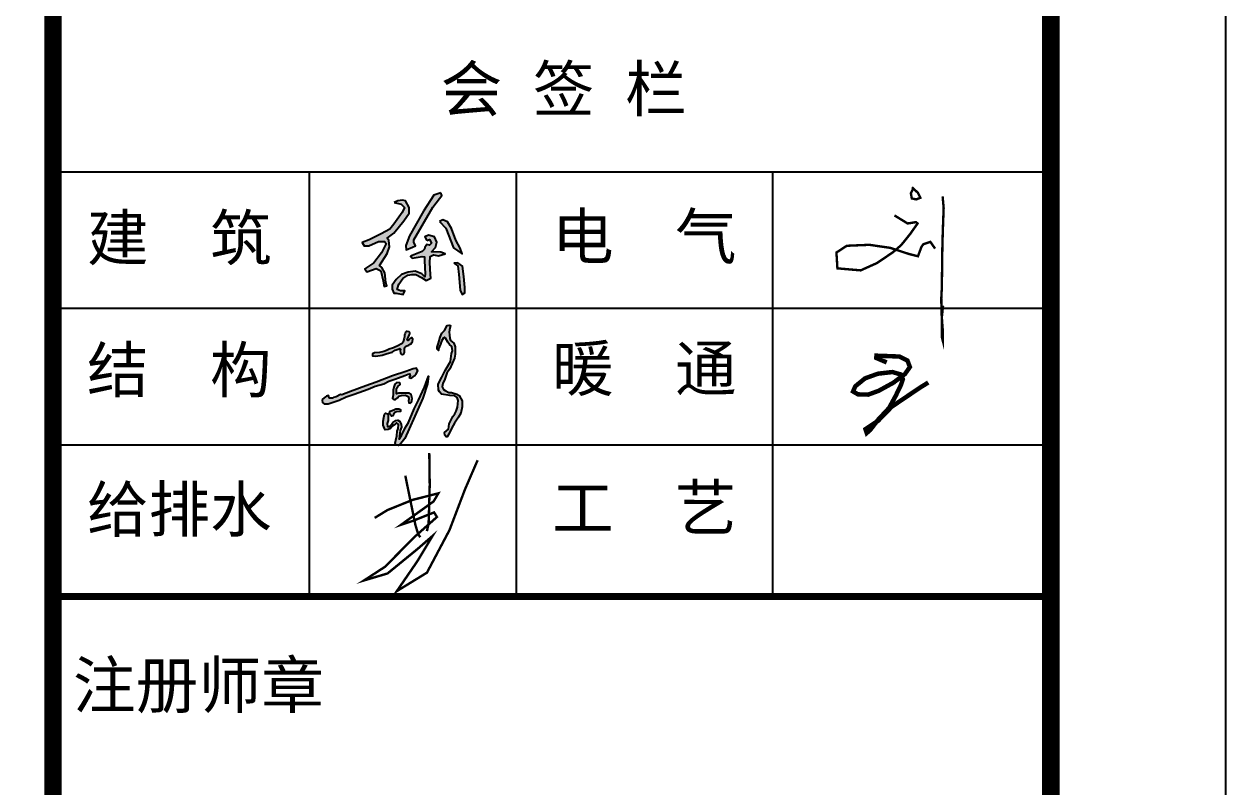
# Model space of a CAD drawing. Extents: x 69728788 to 150676229, y 20164216 to 43663798.
# Drawn here: x 75354025 to 75367757, y 20320604 to 20329323 of the extents above; entities that cross this region are included whole.
import ezdxf

# ---------------------------------------------------------------- set-up
doc = ezdxf.new("R2010")
doc.units = 0
doc.header["$LTSCALE"] = 1000
doc.header["$MEASUREMENT"] = 0
doc.layers.get('0').update_dxf_attribs({"linetype": 'CONTINUOUS'})
for name, color, linetype in [('PUB_TEXT', 7, 'CONTINUOUS'), ('PUB_TITLE', 4, 'CONTINUOUS'), ('图框', 253, 'CONTINUOUS')]:
    doc.layers.add(name, color=color, linetype=linetype)
doc.styles.add('STYLE-黑体', font='simhei.ttf')
doc.styles.add('黑体', font='simhei.ttf', dxfattribs={"width": 0.6, "height": 4.3})

msp = doc.modelspace()

# ---------------------------------------------------------------- hatches: boundary and pattern name
h = msp.add_hatch(color=256)
h.paths.add_polyline_path([(75358935, 20326591), (75358983, 20326558), (75358991, 20326461), (75359007, 20326281), (75359030, 20326232), (75359062, 20326250), (75359062, 20326311), (75359049, 20326438), (75359033, 20326555), (75358981, 20326596)])
h.paths.add_polyline_path([(75358773, 20327067), (75358843, 20326991), (75358933, 20326766), (75359029, 20326697), (75359006, 20326761), (75358957, 20326855), (75358908, 20326985), (75358863, 20327063), (75358808, 20327084)])
h.paths.add_polyline_path([(75358627, 20326851), (75358659, 20326860), (75358680, 20326817), (75358656, 20326797), (75358626, 20326802), (75358605, 20326770), (75358599, 20326749), (75358572, 20326723), (75358461, 20326678), (75358439, 20326667), (75358459, 20326646), (75358573, 20326667), (75358602, 20326661), (75358600, 20326619), (75358607, 20326465), (75358606, 20326433), (75358569, 20326470), (75358495, 20326499), (75358414, 20326489), (75358337, 20326461), (75358275, 20326402), (75358230, 20326340), (75358232, 20326295), (75358251, 20326246), (75358276, 20326246), (75358355, 20326233), (75358376, 20326275), (75358326, 20326275), (75358287, 20326291), (75358306, 20326351), (75358352, 20326416), (75358410, 20326452), (75358457, 20326460), (75358503, 20326462), (75358566, 20326426), (75358620, 20326394), (75358673, 20326417), (75358669, 20326459), (75358661, 20326596), (75358666, 20326668), (75358702, 20326685), (75358762, 20326673), (75358838, 20326697), (75358786, 20326716), (75358682, 20326720), (75358725, 20326770), (75358743, 20326830), (75358716, 20326893), (75358647, 20326910), (75358605, 20326890)])
h.paths.add_polyline_path([(75358787, 20327396), (75358706, 20327367), (75358589, 20327184), (75358428, 20326902), (75358387, 20326793), (75358391, 20326743), (75358463, 20326773), (75358498, 20326788), (75358479, 20326832), (75358478, 20326856), (75358694, 20327229), (75358771, 20327329), (75358799, 20327362)])
h.paths.add_polyline_path([(75358253, 20327282), (75358334, 20327266), (75358371, 20327227), (75358347, 20327170), (75358250, 20327037), (75358206, 20326978), (75358107, 20326925), (75357969, 20326857), (75357889, 20326826), (75357910, 20326787), (75357965, 20326787), (75358073, 20326839), (75358143, 20326839), (75358163, 20326814), (75358108, 20326710), (75358023, 20326594), (75357917, 20326525), (75357942, 20326491), (75358049, 20326529), (75358101, 20326504), (75358127, 20326389), (75358138, 20326323), (75358170, 20326331), (75358159, 20326370), (75358149, 20326480), (75358113, 20326539), (75358085, 20326564), (75358173, 20326700), (75358199, 20326777), (75358193, 20326849), (75358174, 20326875), (75358249, 20326932), (75358364, 20327074), (75358424, 20327161), (75358424, 20327226), (75358385, 20327302), (75358349, 20327310), (75358294, 20327303)])
msp.add_hatch(color=256).paths.add_polyline_path([(75358817, 20325146), (75358801, 20325177), (75358811, 20325214), (75358831, 20325266), (75358856, 20325333), (75358891, 20325383), (75358943, 20325504), (75358951, 20325551), (75358952, 20325590), (75358950, 20325633), (75358934, 20325675), (75358897, 20325707), (75358891, 20325729), (75358886, 20325772), (75358883, 20325803), (75358887, 20325830), (75358896, 20325879), (75358882, 20325883), (75358858, 20325878), (75358828, 20325820), (75358800, 20325789), (75358778, 20325744), (75358762, 20325677), (75358746, 20325631), (75358746, 20325607), (75358759, 20325593), (75358762, 20325613), (75358783, 20325666), (75358796, 20325700), (75358816, 20325738), (75358828, 20325744), (75358841, 20325733), (75358868, 20325686), (75358885, 20325661), (75358914, 20325638), (75358921, 20325589), (75358908, 20325558), (75358897, 20325466), (75358836, 20325364), (75358798, 20325288), (75358755, 20325208), (75358762, 20325137), (75358773, 20325120), (75358795, 20325093), (75358889, 20325076), (75358946, 20325073), (75358972, 20325054), (75358984, 20325021), (75358979, 20324945), (75358963, 20324898), (75358948, 20324867), (75358925, 20324836), (75358883, 20324755), (75358873, 20324692), (75358827, 20324656), (75358833, 20324626), (75358847, 20324606), (75358861, 20324606), (75358877, 20324635), (75358912, 20324709), (75358945, 20324762), (75358989, 20324830), (75359016, 20324875), (75359030, 20324948), (75359030, 20325016), (75358996, 20325077), (75358968, 20325095), (75358909, 20325111), (75358879, 20325113), (75358837, 20325134)])
h = msp.add_hatch(color=256)
h.paths.add_polyline_path([(75357707, 20325061), (75357798, 20325093), (75357957, 20325150), (75358038, 20325186), (75358137, 20325212), (75358193, 20325242), (75358261, 20325265), (75358303, 20325280), (75358377, 20325307), (75358413, 20325321), (75358433, 20325325), (75358436, 20325303), (75358427, 20325282), (75358445, 20325277), (75358456, 20325281), (75358487, 20325303), (75358504, 20325326), (75358523, 20325359), (75358507, 20325389), (75358470, 20325383), (75358388, 20325354), (75358234, 20325302), (75358047, 20325232), (75357929, 20325187), (75357756, 20325123), (75357656, 20325087), (75357642, 20325090), (75357593, 20325063), (75357560, 20325055), (75357552, 20325049), (75357513, 20325049), (75357509, 20325067), (75357502, 20325079), (75357481, 20325072), (75357470, 20325062), (75357436, 20325035), (75357431, 20325019), (75357436, 20324997), (75357455, 20324984), (75357500, 20324984), (75357624, 20325025)])
h.paths.add_polyline_path([(75358382, 20325639), (75358398, 20325647), (75358421, 20325654), (75358438, 20325665), (75358451, 20325673), (75358456, 20325685), (75358465, 20325696), (75358467, 20325720), (75358453, 20325740), (75358439, 20325733), (75358425, 20325717), (75358410, 20325708), (75358402, 20325725), (75358409, 20325735), (75358417, 20325750), (75358426, 20325767), (75358432, 20325782), (75358432, 20325797), (75358427, 20325807), (75358404, 20325810), (75358389, 20325808), (75358384, 20325800), (75358379, 20325786), (75358373, 20325772), (75358371, 20325750), (75358368, 20325733), (75358361, 20325706), (75358357, 20325687), (75358346, 20325671), (75358330, 20325666), (75358305, 20325648), (75358248, 20325624), (75358198, 20325606), (75358167, 20325592), (75358136, 20325580), (75358085, 20325568), (75358028, 20325564), (75358005, 20325555), (75358008, 20325531), (75358044, 20325527), (75358116, 20325539), (75358173, 20325558), (75358231, 20325575), (75358266, 20325595), (75358301, 20325608), (75358319, 20325615), (75358326, 20325608), (75358324, 20325590), (75358328, 20325567), (75358338, 20325551), (75358350, 20325548), (75358366, 20325555), (75358372, 20325569), (75358372, 20325597), (75358372, 20325622)])
h.paths.add_polyline_path([(75358282, 20325097), (75358281, 20325123), (75358280, 20325157), (75358295, 20325179), (75358321, 20325205), (75358317, 20325223), (75358285, 20325228), (75358263, 20325209), (75358250, 20325172), (75358241, 20325140), (75358243, 20325090), (75358240, 20325064), (75358236, 20325044), (75358250, 20325034), (75358269, 20325034), (75358292, 20325052), (75358309, 20325071), (75358339, 20325078), (75358382, 20325080), (75358397, 20325075), (75358415, 20325065), (75358423, 20325042), (75358417, 20325017), (75358423, 20324993), (75358436, 20324991), (75358452, 20325001), (75358459, 20325043), (75358449, 20325089), (75358420, 20325106), (75358370, 20325105), (75358309, 20325103)], flags=17)
h.paths.add_polyline_path([(75358262, 20324885), (75358281, 20324891), (75358326, 20324896), (75358327, 20324919), (75358308, 20324925), (75358272, 20324925), (75358257, 20324919), (75358231, 20324906), (75358209, 20324899), (75358202, 20324881), (75358210, 20324856), (75358222, 20324843), (75358240, 20324844), (75358245, 20324859)], flags=17)
h.paths.add_polyline_path([(75358173, 20324759), (75358185, 20324793), (75358185, 20324839), (75358180, 20324870), (75358155, 20324877), (75358142, 20324863), (75358137, 20324826), (75358127, 20324783), (75358127, 20324740), (75358142, 20324699), (75358152, 20324686), (75358186, 20324688), (75358211, 20324699), (75358230, 20324726), (75358250, 20324740), (75358265, 20324751), (75358282, 20324766), (75358303, 20324746), (75358299, 20324701), (75358287, 20324670), (75358284, 20324616), (75358273, 20324567), (75358265, 20324535), (75358275, 20324509), (75358300, 20324506), (75358329, 20324531), (75358375, 20324588), (75358425, 20324698), (75358489, 20324840), (75358580, 20325049), (75358636, 20325211), (75358646, 20325300), (75358602, 20325174), (75358531, 20325024), (75358481, 20324927), (75358416, 20324768), (75358381, 20324710), (75358338, 20324621), (75358312, 20324579), (75358314, 20324617), (75358324, 20324676), (75358336, 20324717), (75358332, 20324749), (75358316, 20324783), (75358296, 20324797), (75358272, 20324793), (75358238, 20324770), (75358222, 20324747), (75358198, 20324718), (75358176, 20324724)])

# ---------------------------------------------------------------- linework, layer by layer
for points, const_width in [([(75364170, 20327458), (75364236, 20327396), (75364266, 20327338), (75364219, 20327319), (75364168, 20327330), (75364157, 20327390), (75364181, 20327435)], 27.4), ([(75364520, 20327353), (75364532, 20327222), (75364522, 20326954), (75364517, 20326763), (75364511, 20326307), (75364505, 20326191), (75364507, 20326024), (75364522, 20325821), (75364522, 20325703), (75364513, 20325737), (75364511, 20325970), (75364525, 20326104)], 27.4), ([(75363970, 20327136), (75364120, 20327044), (75364215, 20327059), (75364234, 20327044), (75364148, 20326922), (75364047, 20326797), (75363951, 20326714), (75363771, 20326592), (75363584, 20326508), (75363318, 20326531), (75363307, 20326712), (75363425, 20326789), (75363683, 20326800), (75363923, 20326765), (75364129, 20326697), (75364238, 20326669), (75364279, 20326778), (75364299, 20326806), (75364380, 20326834), (75364434, 20326757)], 27.4), ([(75363881, 20325456), (75363762, 20325507), (75363764, 20325533), (75363826, 20325531), (75364026, 20325523), (75364119, 20325476), (75364146, 20325403), (75364090, 20325324), (75363959, 20325225), (75363790, 20325132), (75363670, 20325088), (75363553, 20325091), (75363497, 20325124), (75363522, 20325183), (75363634, 20325274), (75363781, 20325327), (75363946, 20325346), (75364040, 20325319), (75364066, 20325264), (75364045, 20325201), (75363985, 20325076), (75363908, 20324935), (75363783, 20324801), (75363694, 20324685), (75363653, 20324649), (75363639, 20324693), (75363783, 20324789), (75363939, 20324950), (75364265, 20325170), (75364356, 20325226)], 51), ([(75358031, 20323679), (75358178, 20323769), (75358468, 20323886), (75358759, 20323960), (75358705, 20323868), (75358332, 20323600), (75358468, 20323645), (75358710, 20323742), (75358742, 20323689), (75358486, 20323461), (75358150, 20323121), (75357909, 20322964), (75358178, 20323044), (75358521, 20323324), (75358692, 20323473), (75358518, 20323183), (75358284, 20322842), (75358628, 20323053), (75358886, 20323540), (75359063, 20324005), (75359207, 20324338)], 27.4), ([(75358655, 20324422), (75358660, 20324057), (75358652, 20323759), (75358647, 20323612), (75358628, 20323528)], 27.4), ([(75358381, 20324162), (75358496, 20323600), (75358528, 20323493), (75358553, 20323458)], 27.4)]:
    msp.add_lwpolyline(points, dxfattribs=dict(const_width=const_width))
for points in [[(75358787, 20327396), (75358706, 20327367), (75358589, 20327184), (75358428, 20326902), (75358387, 20326793), (75358391, 20326743), (75358463, 20326773), (75358498, 20326788), (75358479, 20326832), (75358478, 20326856), (75358694, 20327229), (75358771, 20327329), (75358799, 20327362), (75358787, 20327396)], [(75358253, 20327282), (75358334, 20327266), (75358371, 20327227), (75358347, 20327170), (75358250, 20327037), (75358206, 20326978), (75358107, 20326925), (75357969, 20326857), (75357889, 20326826), (75357910, 20326787), (75357965, 20326787), (75358073, 20326839), (75358143, 20326839), (75358163, 20326814), (75358108, 20326710), (75358023, 20326594), (75357917, 20326525), (75357942, 20326491), (75358049, 20326529), (75358101, 20326504), (75358127, 20326389), (75358138, 20326323), (75358170, 20326331), (75358159, 20326370), (75358149, 20326480), (75358113, 20326539), (75358085, 20326564), (75358173, 20326700), (75358199, 20326777), (75358193, 20326849), (75358174, 20326875), (75358249, 20326932), (75358364, 20327074), (75358424, 20327161), (75358424, 20327226), (75358385, 20327302), (75358349, 20327310), (75358294, 20327303), (75358253, 20327282)], [(75358773, 20327067), (75358843, 20326991), (75358933, 20326766), (75359029, 20326697), (75359006, 20326761), (75358957, 20326855), (75358908, 20326985), (75358863, 20327063), (75358808, 20327084), (75358773, 20327067)], [(75358627, 20326851), (75358659, 20326860), (75358659, 20326860), (75358680, 20326817), (75358656, 20326797), (75358626, 20326802), (75358605, 20326770), (75358599, 20326749), (75358572, 20326723), (75358461, 20326678), (75358439, 20326667), (75358459, 20326646), (75358459, 20326646), (75358573, 20326667), (75358602, 20326661), (75358600, 20326619), (75358607, 20326465), (75358606, 20326433), (75358569, 20326470), (75358495, 20326499), (75358414, 20326489), (75358337, 20326461), (75358275, 20326402), (75358230, 20326340), (75358232, 20326295), (75358251, 20326246), (75358276, 20326246), (75358355, 20326233), (75358376, 20326275), (75358326, 20326275), (75358287, 20326291), (75358306, 20326351), (75358352, 20326416), (75358410, 20326452), (75358457, 20326460), (75358503, 20326462), (75358566, 20326426), (75358620, 20326394), (75358673, 20326417), (75358669, 20326459), (75358661, 20326596), (75358666, 20326668), (75358702, 20326685), (75358762, 20326673), (75358838, 20326697), (75358786, 20326716), (75358682, 20326720), (75358725, 20326770), (75358743, 20326830), (75358716, 20326893), (75358647, 20326910), (75358605, 20326890), (75358627, 20326851)], [(75358935, 20326591), (75358983, 20326558), (75358991, 20326461), (75359007, 20326281), (75359030, 20326232), (75359062, 20326250), (75359062, 20326311), (75359049, 20326438), (75359033, 20326555), (75358981, 20326596), (75358935, 20326591)], [(75358262, 20324885), (75358245, 20324859), (75358240, 20324844), (75358222, 20324843), (75358210, 20324856), (75358202, 20324881), (75358209, 20324899), (75358231, 20324906), (75358257, 20324919), (75358272, 20324925), (75358308, 20324925), (75358327, 20324919), (75358326, 20324896), (75358281, 20324891), (75358262, 20324885), (75358262, 20324885)]]:
    msp.add_lwpolyline(points)
for points in [[(75358816, 20325738), (75358796, 20325700), (75358783, 20325666), (75358762, 20325613), (75358759, 20325593), (75358746, 20325607), (75358746, 20325631), (75358762, 20325677), (75358778, 20325744), (75358800, 20325789), (75358828, 20325820), (75358858, 20325878), (75358882, 20325883), (75358896, 20325879), (75358887, 20325830), (75358883, 20325803), (75358886, 20325772), (75358891, 20325729), (75358897, 20325707), (75358934, 20325675), (75358950, 20325633), (75358952, 20325590), (75358951, 20325551), (75358943, 20325504), (75358891, 20325383), (75358856, 20325333), (75358831, 20325266), (75358811, 20325214), (75358801, 20325177), (75358817, 20325146), (75358837, 20325134), (75358879, 20325113), (75358909, 20325111), (75358968, 20325095), (75358996, 20325077), (75359030, 20325016), (75359030, 20324948), (75359016, 20324875), (75358989, 20324830), (75358945, 20324762), (75358912, 20324709), (75358877, 20324635), (75358861, 20324606), (75358847, 20324606), (75358833, 20324626), (75358827, 20324656), (75358873, 20324692), (75358883, 20324755), (75358925, 20324836), (75358948, 20324867), (75358963, 20324898), (75358979, 20324945), (75358984, 20325021), (75358972, 20325054), (75358946, 20325073), (75358889, 20325076), (75358795, 20325093), (75358773, 20325120), (75358762, 20325137), (75358755, 20325208), (75358798, 20325288), (75358836, 20325364), (75358897, 20325466), (75358908, 20325558), (75358921, 20325589), (75358914, 20325638), (75358885, 20325661), (75358868, 20325686), (75358841, 20325733), (75358828, 20325744), (75358816, 20325738)], [(75358136, 20325580), (75358085, 20325568), (75358028, 20325564), (75358005, 20325555), (75358008, 20325531), (75358044, 20325527), (75358116, 20325539), (75358173, 20325558), (75358231, 20325575), (75358266, 20325595), (75358301, 20325608), (75358319, 20325615), (75358319, 20325615), (75358326, 20325608), (75358324, 20325590), (75358328, 20325567), (75358338, 20325551), (75358350, 20325548), (75358366, 20325555), (75358372, 20325569), (75358372, 20325597), (75358372, 20325622), (75358382, 20325639), (75358398, 20325647), (75358421, 20325654), (75358438, 20325665), (75358451, 20325673), (75358456, 20325685), (75358465, 20325696), (75358467, 20325720), (75358453, 20325740), (75358439, 20325733), (75358425, 20325717), (75358410, 20325708), (75358410, 20325708), (75358410, 20325708), (75358402, 20325725), (75358409, 20325735), (75358417, 20325750), (75358426, 20325767), (75358432, 20325782), (75358432, 20325797), (75358427, 20325807), (75358404, 20325810), (75358389, 20325808), (75358384, 20325800), (75358379, 20325786), (75358373, 20325772), (75358371, 20325750), (75358368, 20325733), (75358361, 20325706), (75358357, 20325687), (75358346, 20325671), (75358330, 20325666), (75358305, 20325648), (75358248, 20325624), (75358198, 20325606), (75358167, 20325592), (75358136, 20325580)], [(75357642, 20325090), (75357593, 20325063), (75357560, 20325055), (75357552, 20325049), (75357513, 20325049), (75357509, 20325067), (75357502, 20325079), (75357481, 20325072), (75357470, 20325062), (75357436, 20325035), (75357431, 20325019), (75357436, 20324997), (75357455, 20324984), (75357500, 20324984), (75357624, 20325025), (75357707, 20325061), (75357798, 20325093), (75357957, 20325150), (75358038, 20325186), (75358137, 20325212), (75358193, 20325242), (75358261, 20325265), (75358303, 20325280), (75358377, 20325307), (75358413, 20325321), (75358433, 20325325), (75358436, 20325303), (75358427, 20325282), (75358445, 20325277), (75358456, 20325281), (75358487, 20325303), (75358504, 20325326), (75358523, 20325359), (75358507, 20325389), (75358470, 20325383), (75358388, 20325354), (75358234, 20325302), (75358047, 20325232), (75357929, 20325187), (75357756, 20325123), (75357656, 20325087), (75357642, 20325090)], [(75358127, 20324740), (75358127, 20324783), (75358137, 20324826), (75358142, 20324863), (75358155, 20324877), (75358180, 20324870), (75358185, 20324839), (75358185, 20324793), (75358173, 20324759), (75358176, 20324724), (75358198, 20324718), (75358222, 20324747), (75358238, 20324770), (75358272, 20324793), (75358296, 20324797), (75358316, 20324783), (75358332, 20324749), (75358336, 20324717), (75358324, 20324676), (75358314, 20324617), (75358312, 20324579), (75358338, 20324621), (75358381, 20324710), (75358416, 20324768), (75358481, 20324927), (75358531, 20325024), (75358602, 20325174), (75358646, 20325300), (75358636, 20325211), (75358580, 20325049), (75358489, 20324840), (75358425, 20324698), (75358375, 20324588), (75358329, 20324531), (75358300, 20324506), (75358275, 20324509), (75358265, 20324535), (75358273, 20324567), (75358284, 20324616), (75358287, 20324670), (75358299, 20324701), (75358299, 20324701), (75358303, 20324746), (75358282, 20324766), (75358265, 20324751), (75358250, 20324740), (75358230, 20324726), (75358211, 20324699), (75358186, 20324688), (75358152, 20324686), (75358142, 20324699), (75358127, 20324740)], [(75358281, 20325123), (75358280, 20325157), (75358295, 20325179), (75358321, 20325205), (75358317, 20325223), (75358285, 20325228), (75358263, 20325209), (75358250, 20325172), (75358241, 20325140), (75358243, 20325090), (75358240, 20325064), (75358236, 20325044), (75358250, 20325034), (75358269, 20325034), (75358292, 20325052), (75358309, 20325071), (75358339, 20325078), (75358382, 20325080), (75358397, 20325075), (75358415, 20325065), (75358423, 20325042), (75358417, 20325017), (75358423, 20324993), (75358436, 20324991), (75358452, 20325001), (75358459, 20325043), (75358449, 20325089), (75358420, 20325106), (75358370, 20325105), (75358309, 20325103), (75358282, 20325097), (75358281, 20325123)]]:
    msp.add_lwpolyline(points, close=True)
at = {"layer": 'PUB_TEXT'}
msp.add_line((75354357, 20324428), (75354357, 20300400), dxfattribs=at)
at = {"layer": 'PUB_TITLE'}
msp.add_lwpolyline([(75219157, 20278366), (75367757, 20278366), (75367757, 20362366), (75219157, 20362366)], close=True, dxfattribs=at)
at = {"layer": 'PUB_TITLE', "const_width": 200}
msp.add_lwpolyline([(75224157, 20280366), (75365757, 20280366), (75365757, 20360366), (75224157, 20360366)], close=True, dxfattribs=at)
at = {"layer": '图框', "color": 4}
msp.add_line((75354357, 20360366), (75354357, 20280366), dxfattribs=at)
at = {"layer": '图框', "color": 0}
for p, q in [((75354357, 20327636), (75365713, 20327636)), ((75354357, 20326075), (75365713, 20326075)), ((75354357, 20324513), (75365713, 20324513)), ((75354357, 20322780), (75365757, 20322780))]:
    msp.add_line(p, q, dxfattribs=at)
at = {"layer": '图框', "color": 4, "const_width": 197}
msp.add_lwpolyline([(75354357, 20360366), (75354357, 20280366)], dxfattribs=at)
msp.add_lwpolyline([(75354357, 20360366), (75365757, 20360366), (75365757, 20280366), (75354357, 20280366)], close=True, dxfattribs=at)
msp.add_lwpolyline([(75354357, 20360366), (75365757, 20360366), (75365757, 20280366), (75354357, 20280366)], close=True, dxfattribs=at)
at = {"layer": '图框', "color": 0}
for points in [[(75357286, 20322780), (75357286, 20327636)], [(75359652, 20322780), (75359652, 20327636)], [(75362581, 20322780), (75362581, 20327636)]]:
    msp.add_lwpolyline(points, dxfattribs=at)
at = {"layer": '图框', "color": 0, "const_width": 80.7}
msp.add_lwpolyline([(75354357, 20322780), (75365757, 20322780)], dxfattribs=at)

# ---------------------------------------------------------------- texts
at = {"layer": '图框', "color": 0, "style": 'STYLE-黑体'}
for s, p in [('会 签 栏', (75358785, 20328324)), ('建  筑', (75354745, 20326621)), ('电  气', (75360058, 20326638)), ('结  构', (75354745, 20325113)), ('暖  通', (75360058, 20325130)), ('给排水', (75354745, 20323520)), ('工  艺', (75360058, 20323537))]:
    msp.add_text(s, height=515.4, dxfattribs=at).set_placement(p)
at = {"layer": '图框', "color": 4, "style": '黑体'}
msp.add_text('注册师章', height=525.9, dxfattribs=at).set_placement((75354583, 20321506))

doc.saveas('drawing.dxf')
